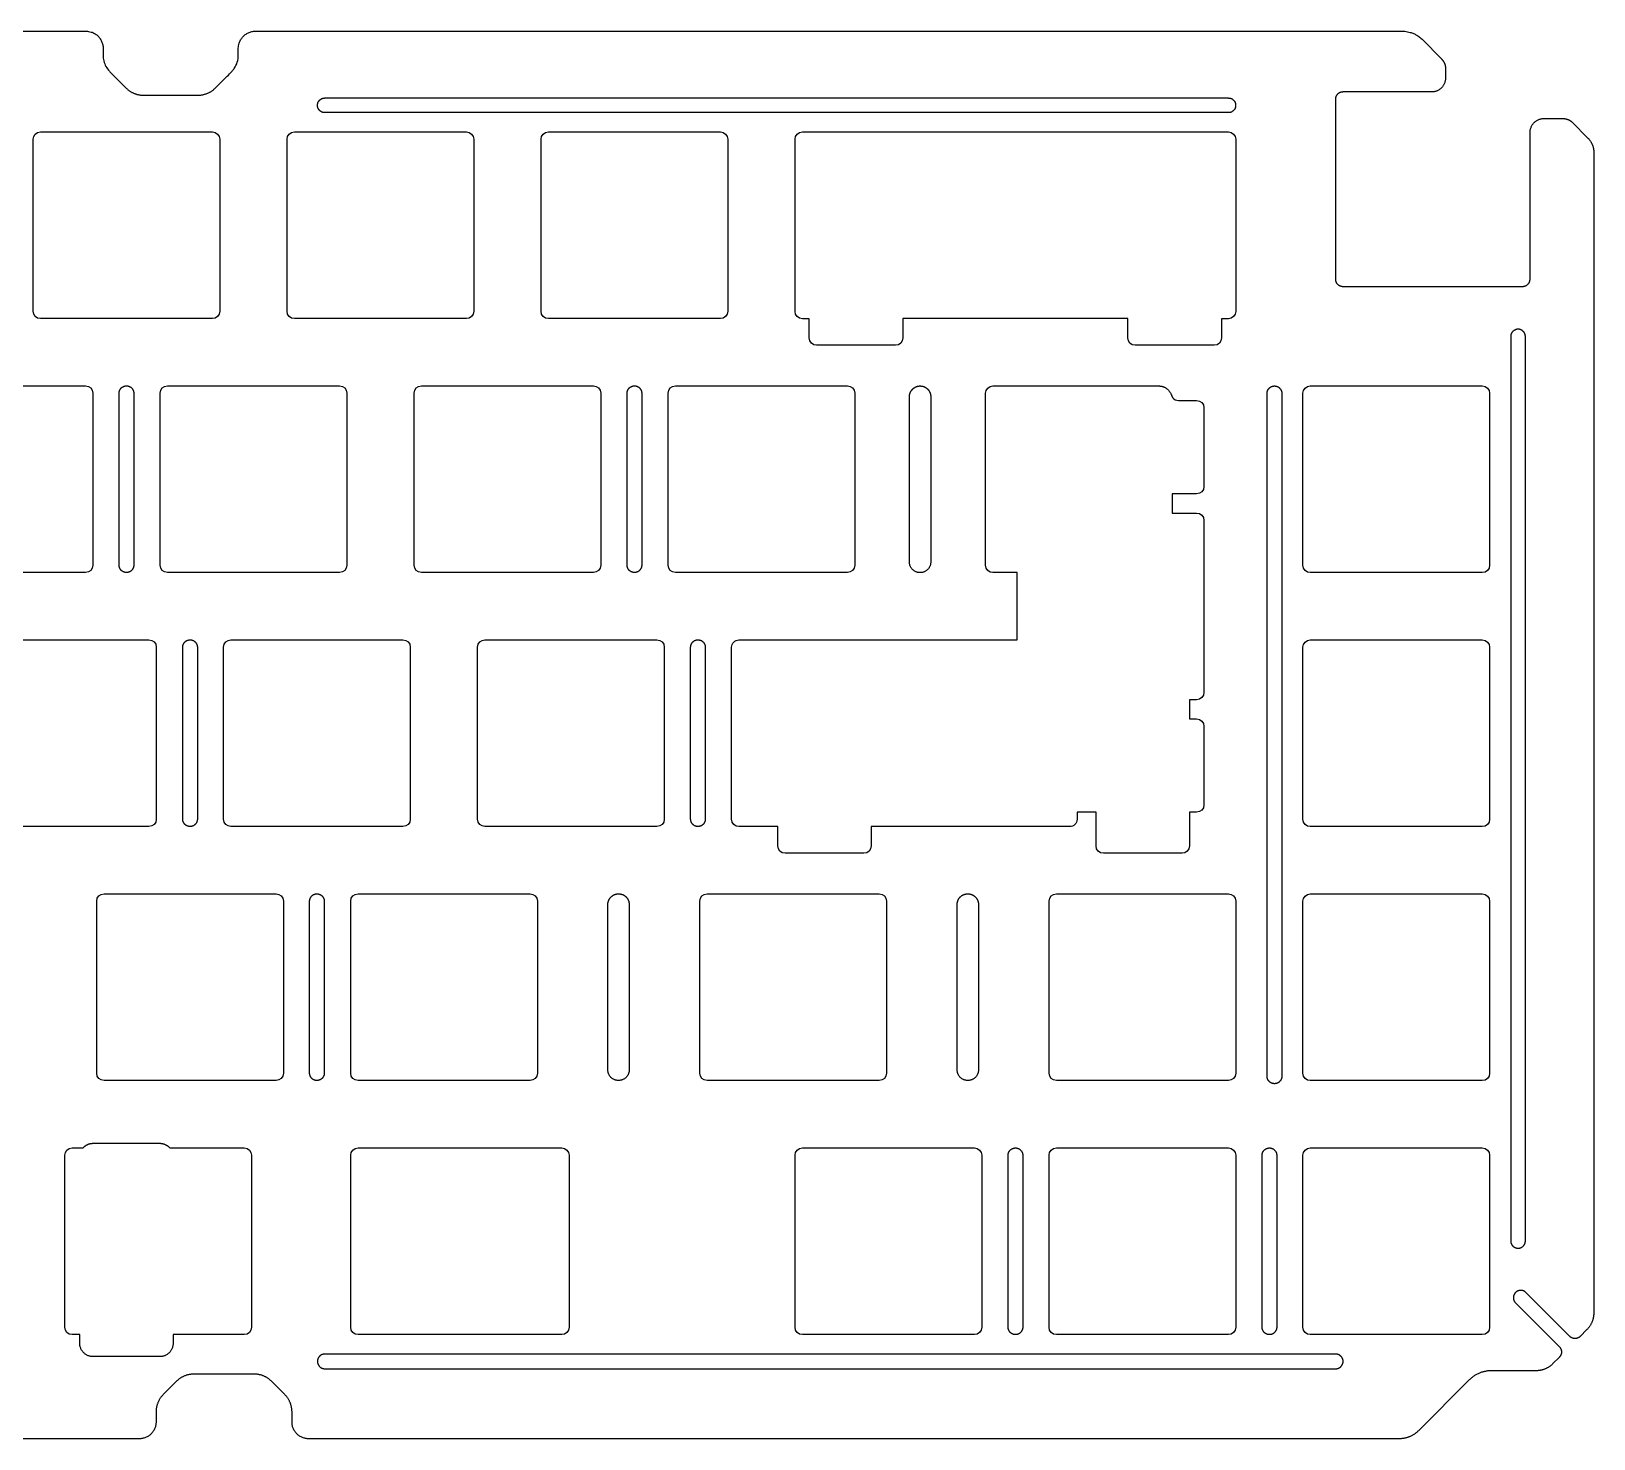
# Model space of a CAD drawing. Header units: millimetres. Extents: x -352 to -37, y -90 to 47.
# Drawn here: x -153.8 to -36.6, y -90.2 to 15.4 of the extents above; entities that cross this region are included whole.
import ezdxf

# ---------------------------------------------------------------- set-up
doc = ezdxf.new("R2010")
doc.units = ezdxf.units.MM
doc.header["$MEASUREMENT"] = 0
doc.layers.add('定位板', color=7, linetype='Continuous', true_color=0x7efae9)

msp = doc.modelspace()

# ---------------------------------------------------------------- linework, layer by layer
at = {"layer": '定位板'}
for p, q in [((-238.85, 15.41, -243.22), (-149.66, 15.41, -243.22)), ((-136.96, 15.41, -243.22), (-50.92, 15.41, -243.22)), ((-148.38, 14.13, -243.22), (-148.38, 13.62, -243.22)), ((-138.24, 13.62, -243.22), (-138.24, 14.13, -243.22)), ((-49.45, 14.8, -243.22), (-48, 13.34, -243.22)), ((-147.59, 12.08, -243.22), (-146.65, 11.14, -243.22)), ((-139.97, 11.14, -243.22), (-139.26, 11.85, -243.22)), ((-47.69, 12.6, -243.22), (-47.69, 11.9, -243.22)), ((-145.36, 10.61, -243.22), (-141.26, 10.61, -243.22)), ((-48.74, 10.85, -243.22), (-55.4, 10.85, -243.22)), ((-131.75, 10.4, -243.22), (-63.98, 10.4, -243.22)), ((-55.95, 10.3, -243.22), (-55.95, -3.18, -243.22)), ((-63.98, 9.3, -243.22), (-131.75, 9.3, -243.22)), ((-40.3, 8.86, -243.22), (-38.9, 8.86, -243.22)), ((-38.16, 8.55, -243.22), (-37.03, 7.42, -243.22)), ((-153.63, -5.6, -243.22), (-153.63, 7.3, -243.22)), ((-153.08, 7.85, -243.22), (-140.18, 7.85, -243.22)), ((-139.63, 7.3, -243.22), (-139.63, -5.6, -243.22)), ((-134.58, -5.6, -243.22), (-134.58, 7.3, -243.22)), ((-134.03, 7.85, -243.22), (-121.13, 7.85, -243.22)), ((-120.58, 7.3, -243.22), (-120.58, -5.6, -243.22)), ((-115.53, -5.6, -243.22), (-115.53, 7.3, -243.22)), ((-114.98, 7.85, -243.22), (-102.08, 7.85, -243.22)), ((-101.53, 7.3, -243.22), (-101.53, -5.6, -243.22)), ((-96.48, -5.61, -243.22), (-96.48, 7.3, -243.22)), ((-95.93, 7.85, -243.22), (-63.98, 7.85, -243.22)), ((-63.43, 7.3, -243.22), (-63.43, -5.61, -243.22)), ((-41.35, -3.18, -243.22), (-41.35, 7.81, -243.22)), ((-36.57, 6.33, -243.22), (-36.57, -80.73, -243.22)), ((-55.4, -3.73, -243.22), (-41.9, -3.73, -243.22)), ((-140.18, -6.15, -243.22), (-153.08, -6.15, -243.22)), ((-121.13, -6.15, -243.22), (-134.03, -6.15, -243.22)), ((-102.08, -6.15, -243.22), (-114.98, -6.15, -243.22)), ((-88.94, -8.15, -243.22), (-94.86, -8.15, -243.22)), ((-65.04, -8.15, -243.22), (-70.97, -8.15, -243.22)), ((-42.8, -7.49, -243.22), (-42.8, -75.32, -243.22)), ((-41.7, -75.32, -243.22), (-41.7, -7.49, -243.22)), ((-162.6, -11.19, -243.22), (-149.7, -11.19, -243.22)), ((-143.55, -11.19, -243.22), (-130.65, -11.19, -243.22)), ((-124.5, -11.19, -243.22), (-111.6, -11.19, -243.22)), ((-105.45, -11.19, -243.22), (-92.55, -11.19, -243.22)), ((-81.64, -11.2, -243.22), (-69.19, -11.2, -243.22)), ((-57.83, -11.2, -243.22), (-44.93, -11.2, -243.22)), ((-149.15, -11.74, -243.22), (-149.15, -24.64, -243.22)), ((-147.18, -24.64, -243.22), (-147.18, -11.74, -243.22)), ((-146.08, -11.74, -243.22), (-146.08, -24.64, -243.22)), ((-144.1, -24.64, -243.22), (-144.1, -11.74, -243.22)), ((-130.1, -11.74, -243.22), (-130.1, -24.64, -243.22)), ((-125.05, -24.64, -243.22), (-125.05, -11.74, -243.22)), ((-111.05, -11.74, -243.22), (-111.05, -24.64, -243.22)), ((-109.08, -24.64, -243.22), (-109.08, -11.74, -243.22)), ((-107.98, -11.74, -243.22), (-107.98, -24.64, -243.22)), ((-106, -24.64, -243.22), (-106, -11.74, -243.22)), ((-92, -11.74, -243.22), (-92, -24.64, -243.22)), ((-87.9, -24.4, -243.22), (-87.9, -12, -243.22)), ((-86.3, -12, -243.22), (-86.3, -24.4, -243.22)), ((-82.19, -24.65, -243.22), (-82.19, -11.75, -243.22)), ((-67.71, -12.29, -243.22), (-66.36, -12.29, -243.22)), ((-65.81, -12.84, -243.22), (-65.81, -18.74, -243.22)), ((-61.07, -62.98, -243.22), (-61.07, -11.75, -243.22)), ((-59.97, -11.75, -243.22), (-59.97, -62.98, -243.22)), ((-58.38, -24.65, -243.22), (-58.38, -11.75, -243.22)), ((-44.38, -11.75, -243.22), (-44.38, -24.65, -243.22)), ((-65.81, -21.28, -243.22), (-65.81, -34.18, -243.22)), ((-149.7, -25.19, -243.22), (-162.6, -25.19, -243.22)), ((-130.65, -25.19, -243.22), (-143.55, -25.19, -243.22)), ((-111.6, -25.19, -243.22), (-124.5, -25.19, -243.22)), ((-92.55, -25.19, -243.22), (-105.45, -25.19, -243.22)), ((-44.93, -25.2, -243.22), (-57.83, -25.2, -243.22)), ((-157.84, -30.24, -243.22), (-144.94, -30.24, -243.22)), ((-138.79, -30.24, -243.22), (-125.89, -30.24, -243.22)), ((-119.74, -30.24, -243.22), (-106.84, -30.24, -243.22)), ((-57.83, -30.25, -243.22), (-44.93, -30.25, -243.22)), ((-144.39, -30.79, -243.22), (-144.39, -43.69, -243.22)), ((-142.41, -43.69, -243.22), (-142.41, -30.79, -243.22)), ((-141.31, -30.79, -243.22), (-141.31, -43.69, -243.22)), ((-139.34, -43.69, -243.22), (-139.34, -30.79, -243.22)), ((-125.34, -30.79, -243.22), (-125.34, -43.69, -243.22)), ((-120.29, -43.69, -243.22), (-120.29, -30.79, -243.22)), ((-106.29, -30.79, -243.22), (-106.29, -43.69, -243.22)), ((-104.31, -43.69, -243.22), (-104.31, -30.79, -243.22)), ((-103.21, -30.79, -243.22), (-103.21, -43.69, -243.22)), ((-101.24, -43.7, -243.22), (-101.24, -30.8, -243.22)), ((-58.38, -43.7, -243.22), (-58.38, -30.8, -243.22)), ((-44.38, -30.8, -243.22), (-44.38, -43.7, -243.22)), ((-65.81, -36.72, -243.22), (-65.81, -42.62, -243.22)), ((-144.94, -44.24, -243.22), (-157.84, -44.24, -243.22)), ((-125.89, -44.24, -243.22), (-138.79, -44.24, -243.22)), ((-106.84, -44.24, -243.22), (-119.74, -44.24, -243.22)), ((-44.93, -44.25, -243.22), (-57.83, -44.25, -243.22)), ((-91.32, -46.25, -243.22), (-97.22, -46.25, -243.22)), ((-67.45, -46.25, -243.22), (-73.35, -46.25, -243.22)), ((-148.86, -62.74, -243.22), (-148.86, -49.84, -243.22)), ((-148.31, -49.29, -243.22), (-135.41, -49.29, -243.22)), ((-134.86, -49.84, -243.22), (-134.86, -62.74, -243.22)), ((-132.89, -62.74, -243.22), (-132.89, -49.84, -243.22)), ((-131.79, -49.84, -243.22), (-131.79, -62.74, -243.22)), ((-129.81, -62.74, -243.22), (-129.81, -49.84, -243.22)), ((-129.26, -49.29, -243.22), (-116.36, -49.29, -243.22)), ((-115.81, -49.84, -243.22), (-115.81, -62.74, -243.22)), ((-110.52, -62.49, -243.22), (-110.52, -50.09, -243.22)), ((-108.92, -50.09, -243.22), (-108.92, -62.49, -243.22)), ((-103.62, -62.74, -243.22), (-103.62, -49.84, -243.22)), ((-103.07, -49.29, -243.22), (-90.17, -49.29, -243.22)), ((-89.62, -49.84, -243.22), (-89.62, -62.74, -243.22)), ((-84.32, -62.49, -243.22), (-84.32, -50.09, -243.22)), ((-82.72, -50.09, -243.22), (-82.72, -62.49, -243.22)), ((-77.42, -62.74, -243.22), (-77.42, -49.84, -243.22)), ((-76.87, -49.29, -243.22), (-63.97, -49.29, -243.22)), ((-63.42, -49.84, -243.22), (-63.42, -62.74, -243.22)), ((-58.38, -62.75, -243.22), (-58.38, -49.85, -243.22)), ((-57.83, -49.3, -243.22), (-44.93, -49.3, -243.22)), ((-44.38, -49.85, -243.22), (-44.38, -62.75, -243.22)), ((-135.41, -63.29, -243.22), (-148.31, -63.29, -243.22)), ((-116.36, -63.29, -243.22), (-129.26, -63.29, -243.22)), ((-90.17, -63.29, -243.22), (-103.07, -63.29, -243.22)), ((-63.97, -63.29, -243.22), (-76.87, -63.29, -243.22)), ((-44.93, -63.3, -243.22), (-57.83, -63.3, -243.22)), ((-151.25, -81.8, -243.22), (-151.25, -68.9, -243.22)), ((-150.7, -68.35, -243.22), (-149.89, -68.35, -243.22)), ((-149.13, -68, -243.22), (-144.13, -68, -243.22)), ((-143.37, -68.35, -243.22), (-137.8, -68.35, -243.22)), ((-137.25, -68.9, -243.22), (-137.25, -81.8, -243.22)), ((-129.81, -81.8, -243.22), (-129.81, -68.9, -243.22)), ((-129.26, -68.35, -243.22), (-113.98, -68.35, -243.22)), ((-113.43, -68.9, -243.22), (-113.43, -81.8, -243.22)), ((-96.48, -81.8, -243.22), (-96.48, -68.9, -243.22)), ((-95.93, -68.35, -243.22), (-83.03, -68.35, -243.22)), ((-82.48, -68.9, -243.22), (-82.48, -81.8, -243.22)), ((-80.5, -81.8, -243.22), (-80.5, -68.9, -243.22)), ((-79.4, -68.9, -243.22), (-79.4, -81.8, -243.22)), ((-77.43, -81.8, -243.22), (-77.43, -68.9, -243.22)), ((-76.88, -68.35, -243.22), (-63.98, -68.35, -243.22)), ((-63.43, -68.9, -243.22), (-63.43, -81.8, -243.22)), ((-61.45, -81.8, -243.22), (-61.45, -68.9, -243.22)), ((-60.35, -68.9, -243.22), (-60.35, -81.8, -243.22)), ((-58.38, -81.8, -243.22), (-58.38, -68.9, -243.22)), ((-57.83, -68.35, -243.22), (-44.93, -68.35, -243.22)), ((-44.38, -68.9, -243.22), (-44.38, -81.8, -243.22)), ((-38.37, -82.48, -243.22), (-41.66, -79.19, -243.22)), ((-42.44, -79.97, -243.22), (-39.15, -83.26, -243.22)), ((-37.08, -81.97, -243.22), (-37.59, -82.48, -243.22)), ((-113.98, -82.35, -243.22), (-129.26, -82.35, -243.22)), ((-83.03, -82.35, -243.22), (-95.93, -82.35, -243.22)), ((-63.98, -82.35, -243.22), (-76.88, -82.35, -243.22)), ((-44.93, -82.35, -243.22), (-57.83, -82.35, -243.22)), ((-144.13, -84, -243.22), (-149.13, -84, -243.22)), ((-55.92, -83.81, -243.22), (-131.75, -83.81, -243.22)), ((-39.15, -84.04, -243.22), (-39.66, -84.55, -243.22)), ((-137.05, -85.31, -243.22), (-141.56, -85.31, -243.22)), ((-131.75, -84.91, -243.22), (-55.92, -84.91, -243.22)), ((-40.9, -85.06, -243.22), (-44.25, -85.06, -243.22)), ((-142.87, -85.85, -243.22), (-143.87, -86.85, -243.22)), ((-134.75, -86.85, -243.22), (-135.75, -85.85, -243.22)), ((-45.91, -85.75, -243.22), (-49.72, -89.56, -243.22)), ((-144.41, -88.16, -243.22), (-144.41, -88.91, -243.22)), ((-134.21, -88.91, -243.22), (-134.21, -88.16, -243.22)), ((-145.66, -90.16, -243.22), (-242.85, -90.16, -243.22)), ((-51.17, -90.16, -243.22), (-132.96, -90.16, -243.22))]:
    msp.add_line(p, q, dxfattribs=at)
for points in [[(-95.41, -7.6), (-95.41, -6.16), (-95.93, -6.16)], [(-71.52, -7.6), (-71.52, -6.15), (-88.39, -6.15), (-88.39, -7.6)], [(-63.98, -6.16), (-64.49, -6.16), (-64.49, -7.6)], [(-66.36, -19.29), (-68.19, -19.29), (-68.19, -20.73), (-66.36, -20.73)], [(-100.69, -30.25), (-79.81, -30.25), (-79.81, -25.2), (-81.64, -25.2)], [(-66.36, -34.73), (-66.9, -34.73), (-66.9, -36.17), (-66.36, -36.17)], [(-73.9, -45.7), (-73.9, -43.17), (-75.33, -43.17), (-75.33, -43.7)], [(-66.36, -43.17), (-66.9, -43.17), (-66.9, -45.7)], [(-97.77, -45.7), (-97.77, -44.25), (-100.69, -44.25)], [(-75.88, -44.25), (-90.77, -44.25), (-90.77, -45.7)], [(-150.13, -83), (-150.13, -82.35), (-150.7, -82.35)], [(-137.8, -82.35), (-143.13, -82.35), (-143.13, -83)]]:
    msp.add_lwpolyline(points, dxfattribs=at)
at = {"layer": '定位板', "extrusion": (0, 0, -1)}
for centre, start, end in [((153.08, 7.3, 243.22), 0, 90), ((140.18, 7.3, 243.22), 90, 180), ((134.03, 7.3, 243.22), 0, 90), ((121.13, 7.3, 243.22), 90, 180), ((114.98, 7.3, 243.22), 0, 90), ((102.08, 7.3, 243.22), 90, 180), ((95.93, 7.3, 243.22), 0, 90), ((63.98, 7.3, 243.22), 90, 180), ((153.08, -5.6, 243.22), 270, 0), ((140.18, -5.6, 243.22), 180, 270), ((134.03, -5.6, 243.22), 270, 0), ((121.13, -5.6, 243.22), 180, 270), ((114.98, -5.6, 243.22), 270, 0), ((102.08, -5.6, 243.22), 180, 270), ((88.94, -7.6, 243.22), 180, 270), ((70.97, -7.6, 243.22), 270, 0), ((65.04, -7.6, 243.22), 180, 270), ((149.7, -11.74, 243.22), 90, 180), ((143.55, -11.74, 243.22), 0, 90), ((130.65, -11.74, 243.22), 90, 180), ((124.5, -11.74, 243.22), 0, 90), ((111.6, -11.74, 243.22), 90, 180), ((105.45, -11.74, 243.22), 0, 90), ((92.55, -11.74, 243.22), 90, 180), ((81.64, -11.75, 243.22), 0, 90), ((57.83, -11.75, 243.22), 0, 90), ((44.93, -11.75, 243.22), 90, 180), ((66.36, -12.84, 243.22), 90, 180), ((66.36, -18.74, 243.22), 180, 270), ((66.36, -21.28, 243.22), 90, 180), ((149.7, -24.64, 243.22), 180, 270), ((143.55, -24.64, 243.22), 270, 0), ((130.65, -24.64, 243.22), 180, 270), ((124.5, -24.64, 243.22), 270, 0), ((111.6, -24.64, 243.22), 180, 270), ((105.45, -24.64, 243.22), 270, 0), ((92.55, -24.64, 243.22), 180, 270), ((81.64, -24.65, 243.22), 270, 0), ((57.83, -24.65, 243.22), 270, 0), ((44.93, -24.65, 243.22), 180, 270), ((144.94, -30.79, 243.22), 90, 180), ((138.79, -30.79, 243.22), 0, 90), ((125.89, -30.79, 243.22), 90, 180), ((119.74, -30.79, 243.22), 0, 90), ((106.84, -30.79, 243.22), 90, 180), ((100.69, -30.8, 243.22), 0, 90.0001), ((57.83, -30.8, 243.22), 0, 90), ((44.93, -30.8, 243.22), 90, 180), ((66.36, -34.18, 243.22), 180, 270), ((66.36, -36.72, 243.22), 90, 180), ((66.36, -42.62, 243.22), 180, 270), ((144.94, -43.69, 243.22), 180, 270), ((138.79, -43.69, 243.22), 270, 0), ((125.89, -43.69, 243.22), 180, 270), ((119.74, -43.69, 243.22), 270, 0), ((106.84, -43.69, 243.22), 180, 270), ((100.69, -43.7, 243.22), 270, 0), ((75.88, -43.7, 243.22), 180, 270.0026), ((57.83, -43.7, 243.22), 270, 0), ((44.93, -43.7, 243.22), 180, 270), ((97.22, -45.7, 243.22), 270, 0), ((91.32, -45.7, 243.22), 180, 270), ((73.35, -45.7, 243.22), 270, 360), ((67.45, -45.7, 243.22), 180, 270), ((148.31, -49.84, 243.22), 0, 90), ((135.41, -49.84, 243.22), 90, 180), ((129.26, -49.84, 243.22), 0, 90), ((116.36, -49.84, 243.22), 90, 180), ((103.07, -49.84, 243.22), 0, 90), ((90.17, -49.84, 243.22), 90, 180), ((76.87, -49.84, 243.22), 0, 90), ((63.97, -49.84, 243.22), 90, 180), ((57.83, -49.85, 243.22), 0, 90), ((44.93, -49.85, 243.22), 90, 180), ((148.31, -62.74, 243.22), 270, 0), ((135.41, -62.74, 243.22), 180, 270), ((129.26, -62.74, 243.22), 270, 0), ((116.36, -62.74, 243.22), 180, 270), ((103.07, -62.74, 243.22), 270, 0), ((90.17, -62.74, 243.22), 180, 270), ((76.87, -62.74, 243.22), 270, 0), ((63.97, -62.74, 243.22), 180, 270), ((57.83, -62.75, 243.22), 270, 0), ((44.93, -62.75, 243.22), 180, 270), ((150.7, -68.9, 243.22), 0, 90), ((137.8, -68.9, 243.22), 90, 180), ((129.26, -68.9, 243.22), 0, 90), ((113.98, -68.9, 243.22), 90, 180), ((95.93, -68.9, 243.22), 0, 90), ((83.03, -68.9, 243.22), 90, 180), ((76.88, -68.9, 243.22), 0, 90), ((63.98, -68.9, 243.22), 90, 180), ((57.83, -68.9, 243.22), 0, 90), ((44.93, -68.9, 243.22), 90, 180), ((150.7, -81.8, 243.22), 270, 0), ((137.8, -81.8, 243.22), 180, 270), ((129.26, -81.8, 243.22), 270, 0), ((113.98, -81.8, 243.22), 180, 270), ((95.93, -81.8, 243.22), 270, 0), ((83.03, -81.8, 243.22), 180, 270), ((76.88, -81.8, 243.22), 270, 0), ((63.98, -81.8, 243.22), 180, 270), ((57.83, -81.8, 243.22), 270, 0), ((44.93, -81.8, 243.22), 180, 270)]:
    msp.add_arc(centre, 0.55, start, end, dxfattribs=at)
at = {"layer": '定位板', "extrusion": (1.46124e-23, 5.16758e-14, -1)}
msp.add_arc((95.93, -5.61, 243.22), 0.55, 270, 0, dxfattribs=at)
at = {"layer": '定位板', "extrusion": (0, 5.16758e-14, -1)}
msp.add_arc((63.98, -5.61, 243.22), 0.55, 180, 270, dxfattribs=at)
at = {"layer": '定位板', "extrusion": (-5.16758e-14, -1.02072e-23, -1)}
msp.add_arc((94.86, -7.6, 243.22), 0.55, 270, 0, dxfattribs=at)
at = {"layer": '定位板'}
for start, end in [(197.3944, 215.0787), (215.0787, 270)]:
    msp.add_arc((-67.71, -11.74, -243.22), 0.55, start, end, dxfattribs=at)
for points, knots in [([(-149.66, 15.41, -243.22), (-149.53, 15.41, -243.22), (-149.31, 15.37, -243.22), (-149.06, 15.27, -243.22), (-148.91, 15.17, -243.22), (-148.77, 15.06, -243.22), (-148.62, 14.89, -243.22), (-148.48, 14.65, -243.22), (-148.4, 14.4, -243.22), (-148.38, 14.22, -243.22), (-148.38, 14.13, -243.22)], [-481.044876, -481.044876, -481.044876, -481.044876, -480.655438, -480.38476, -480.250642, -480.115269, -479.845711, -479.574691, -479.305272, -479.034725, -479.034725, -479.034725, -479.034725]), ([(-138.24, 14.13, -243.22), (-138.24, 14.26, -243.22), (-138.2, 14.48, -243.22), (-138.1, 14.72, -243.22), (-138, 14.87, -243.22), (-137.89, 15.01, -243.22), (-137.72, 15.17, -243.22), (-137.49, 15.3, -243.22), (-137.23, 15.39, -243.22), (-137.05, 15.41, -243.22), (-136.96, 15.41, -243.22)], [-465.247205, -465.247205, -465.247205, -465.247205, -464.856678, -464.586002, -464.451885, -464.316513, -464.047025, -463.776349, -463.507187, -463.237049, -463.237049, -463.237049, -463.237049]), ([(-50.92, 15.41, -243.22), (-50.79, 15.41, -243.22), (-50.6, 15.39, -243.22), (-50.32, 15.32, -243.22), (-50.08, 15.24, -243.22), (-49.87, 15.13, -243.22), (-49.66, 14.98, -243.22), (-49.53, 14.87, -243.22), (-49.45, 14.8, -243.22)], [-377.250248, -377.250248, -377.250248, -377.250248, -376.867825, -376.653367, -376.390847, -376.12813, -375.934919, -375.616901, -375.616901, -375.616901, -375.616901]), ([(-148.38, 13.62, -243.22), (-148.38, 13.47, -243.22), (-148.34, 13.17, -243.22), (-148.18, 12.76, -243.22), (-147.99, 12.48, -243.22), (-147.83, 12.32, -243.22), (-147.72, 12.21, -243.22), (-147.64, 12.13, -243.22), (-147.59, 12.08, -243.22)], [-478.530201, -478.530201, -478.530201, -478.530201, -478.082916, -477.637758, -477.191166, -477.078656, -476.965478, -476.739204, -476.739204, -476.739204, -476.739204]), ([(-139.26, 11.85, -243.22), (-139.13, 11.97, -243.22), (-138.98, 12.12, -243.22), (-138.82, 12.29, -243.22), (-138.75, 12.35, -243.22), (-138.66, 12.45, -243.22), (-138.49, 12.68, -243.22), (-138.29, 13.09, -243.22), (-138.24, 13.44, -243.22), (-138.24, 13.62, -243.22)], [-467.864216, -467.864216, -467.864216, -467.864216, -467.351561, -467.223369, -467.158141, -467.090766, -466.822435, -466.288103, -465.751729, -465.751729, -465.751729, -465.751729])]:
    msp.add_open_spline(points, degree=3, knots=knots, dxfattribs=at)
for points, weights in [([(-48, 13.34, -243.22), (-47.69, 13.04, -243.22), (-47.69, 12.6, -243.22)], [1, 0.923881232133, 1]), ([(-47.69, 11.9, -243.22), (-47.69, 10.85, -243.22), (-48.74, 10.85, -243.22)], [1, 0.707106767068, 1]), ([(-146.65, 11.14, -243.22), (-146.11, 10.61, -243.22), (-145.36, 10.61, -243.22)], [1, 0.924007551812, 1]), ([(-141.26, 10.61, -243.22), (-140.5, 10.61, -243.22), (-139.97, 11.14, -243.22)], [1, 0.924007565087, 1]), ([(-55.4, 10.85, -243.22), (-55.95, 10.85, -243.22), (-55.95, 10.3, -243.22)], [1, 0.707106781186, 1]), ([(-41.35, 7.81, -243.22), (-41.35, 8.86, -243.22), (-40.3, 8.86, -243.22)], [1, 0.707106781186, 1]), ([(-38.9, 8.86, -243.22), (-38.46, 8.86, -243.22), (-38.16, 8.55, -243.22)], [1, 0.923879904373, 1]), ([(-37.03, 7.42, -243.22), (-36.57, 6.97, -243.22), (-36.57, 6.33, -243.22)], [1, 0.923879160649, 1]), ([(-55.95, -3.18, -243.22), (-55.95, -3.73, -243.22), (-55.4, -3.73, -243.22)], [1, 0.707106781187, 1]), ([(-41.9, -3.73, -243.22), (-41.35, -3.73, -243.22), (-41.35, -3.18, -243.22)], [1, 0.707106781187, 1]), ([(-69.19, -11.2, -243.22), (-68.46, -11.2, -243.22), (-68.24, -11.91, -243.22)], [1, 0.766694003658, 0.905070821617]), ([(-149.89, -68.35, -243.22), (-149.59, -68, -243.22), (-149.13, -68, -243.22)], [1, 0.908358085834, 1]), ([(-144.13, -68, -243.22), (-143.67, -68, -243.22), (-143.37, -68.35, -243.22)], [1, 0.908366034858, 1]), ([(-36.57, -80.73, -243.22), (-36.57, -81.46, -243.22), (-37.08, -81.97, -243.22)], [1, 0.923879562469, 1]), ([(-149.13, -84, -243.22), (-150.13, -84, -243.22), (-150.13, -83, -243.22)], [1, 0.70710761271, 1]), ([(-143.13, -83, -243.22), (-143.13, -84, -243.22), (-144.13, -84, -243.22)], [1, 0.707116358298, 1]), ([(-37.59, -82.48, -243.22), (-37.98, -82.87, -243.22), (-38.37, -82.48, -243.22)], [1, 0.707107007069, 1]), ([(-39.15, -83.26, -243.22), (-38.76, -83.65, -243.22), (-39.15, -84.04, -243.22)], [1, 0.707106961506, 1]), ([(-141.56, -85.31, -243.22), (-142.33, -85.31, -243.22), (-142.87, -85.85, -243.22)], [1, 0.923879532511, 1]), ([(-135.75, -85.85, -243.22), (-136.29, -85.31, -243.22), (-137.05, -85.31, -243.22)], [1, 0.923879532512, 1]), ([(-44.25, -85.06, -243.22), (-45.22, -85.06, -243.22), (-45.91, -85.75, -243.22)], [1, 0.92387950951, 1]), ([(-39.66, -84.55, -243.22), (-40.17, -85.06, -243.22), (-40.9, -85.06, -243.22)], [1, 0.923878833703, 1]), ([(-143.87, -86.85, -243.22), (-144.41, -87.39, -243.22), (-144.41, -88.16, -243.22)], [1, 0.923879532519, 1]), ([(-134.21, -88.16, -243.22), (-134.21, -87.39, -243.22), (-134.75, -86.85, -243.22)], [1, 0.923879532521, 1]), ([(-144.41, -88.91, -243.22), (-144.41, -90.16, -243.22), (-145.66, -90.16, -243.22)], [1, 0.707207195816, 1]), ([(-132.96, -90.16, -243.22), (-134.21, -90.16, -243.22), (-134.21, -88.91, -243.22)], [1, 0.707115829624, 1]), ([(-49.72, -89.56, -243.22), (-50.32, -90.16, -243.22), (-51.17, -90.16, -243.22)], [1, 0.923879532515, 1])]:
    msp.add_rational_spline(points, weights, degree=2, dxfattribs=at)
for points, weights, knots in [([(-131.75, 9.3, -243.22), (-131.98, 9.3, -243.22), (-132.14, 9.46, -243.22), (-132.3, 9.62, -243.22), (-132.3, 9.85, -243.22), (-132.3, 10.08, -243.22), (-132.14, 10.24, -243.22), (-131.98, 10.4, -243.22), (-131.75, 10.4, -243.22)], [1, 0.923879294436, 1, 0.923879294436, 1, 0.923879294436, 1, 0.923879294436, 1], [67.774522, 67.774522, 67.774522, 68.206491, 68.206491, 68.63846, 68.63846, 69.070429, 69.070429, 69.502398, 69.502398, 69.502398]), ([(-63.98, 10.4, -243.22), (-63.43, 10.4, -243.22), (-63.43, 9.85, -243.22), (-63.43, 9.3, -243.22), (-63.98, 9.3, -243.22)], [1, 0.707109653263, 1, 0.707109653263, 1], [137.276933, 137.276933, 137.276933, 138.140866, 138.140866, 139.004798, 139.004798, 139.004798]), ([(-41.7, -7.49, -243.22), (-41.7, -6.94, -243.22), (-42.25, -6.94, -243.22), (-42.8, -6.94, -243.22), (-42.8, -7.49, -243.22)], [1, 0.707109742149, 1, 0.707109742149, 1], [137.384985, 137.384985, 137.384985, 138.248917, 138.248917, 139.112849, 139.112849, 139.112849]), ([(-147.18, -11.74, -243.22), (-147.18, -11.19, -243.22), (-146.63, -11.19, -243.22), (-146.08, -11.19, -243.22), (-146.08, -11.74, -243.22)], [1, 0.707106778967, 1, 0.707106778967, 1], [27.527876, 27.527876, 27.527876, 28.391814, 28.391814, 29.255752, 29.255752, 29.255752]), ([(-109.08, -11.74, -243.22), (-109.08, -11.19, -243.22), (-108.53, -11.19, -243.22), (-107.98, -11.19, -243.22), (-107.98, -11.74, -243.22)], [1, 0.707106778967, 1, 0.707106778967, 1], [42.155752, 42.155752, 42.155752, 43.01969, 43.01969, 43.883628, 43.883628, 43.883628]), ([(-87.9, -12, -243.22), (-87.9, -11.67, -243.22), (-87.66, -11.44, -243.22), (-87.43, -11.2, -243.22), (-87.1, -11.2, -243.22), (-86.76, -11.2, -243.22), (-86.53, -11.44, -243.22), (-86.3, -11.67, -243.22), (-86.3, -12, -243.22)], [1, 0.923879344469, 1, 0.923879344469, 1, 0.923879344469, 1, 0.923879344469, 1], [12.399998, 12.399998, 12.399998, 13.028318, 13.028318, 13.656637, 13.656637, 14.284956, 14.284956, 14.913276, 14.913276, 14.913276]), ([(-61.07, -11.75, -243.22), (-61.07, -11.2, -243.22), (-60.52, -11.2, -243.22), (-59.97, -11.2, -243.22), (-59.97, -11.75, -243.22)], [1, 0.707106779522, 1, 0.707106779522, 1], [157.140542, 157.140542, 157.140542, 158.00448, 158.00448, 158.868418, 158.868418, 158.868418]), ([(-86.3, -24.4, -243.22), (-86.3, -25.2, -243.22), (-87.1, -25.2, -243.22), (-87.9, -25.2, -243.22), (-87.9, -24.4, -243.22)], [1, 0.707106779193, 1, 0.707106779193, 1], [27.313274, 27.313274, 27.313274, 28.569911, 28.569911, 29.826548, 29.826548, 29.826548]), ([(-146.08, -24.64, -243.22), (-146.08, -25.19, -243.22), (-146.63, -25.19, -243.22), (-147.18, -25.19, -243.22), (-147.18, -24.64, -243.22)], [1, 0.707106778967, 1, 0.707106778967, 1], [12.9, 12.9, 12.9, 13.763938, 13.763938, 14.627876, 14.627876, 14.627876]), ([(-107.98, -24.64, -243.22), (-107.98, -25.19, -243.22), (-108.53, -25.19, -243.22), (-109.08, -25.19, -243.22), (-109.08, -24.64, -243.22)], [1, 0.707106778967, 1, 0.707106778967, 1], [27.527876, 27.527876, 27.527876, 28.391814, 28.391814, 29.255752, 29.255752, 29.255752]), ([(-142.41, -30.79, -243.22), (-142.41, -30.24, -243.22), (-141.86, -30.24, -243.22), (-141.31, -30.24, -243.22), (-141.31, -30.79, -243.22)], [1, 0.707106778967, 1, 0.707106778967, 1], [42.155752, 42.155752, 42.155752, 43.01969, 43.01969, 43.883628, 43.883628, 43.883628]), ([(-104.31, -30.79, -243.22), (-104.31, -30.24, -243.22), (-103.76, -30.24, -243.22), (-103.21, -30.24, -243.22), (-103.21, -30.79, -243.22)], [1, 0.707106778967, 1, 0.707106778967, 1], [27.527876, 27.527876, 27.527876, 28.391814, 28.391814, 29.255752, 29.255752, 29.255752]), ([(-141.31, -43.69, -243.22), (-141.31, -44.24, -243.22), (-141.86, -44.24, -243.22), (-142.41, -44.24, -243.22), (-142.41, -43.69, -243.22)], [1, 0.707106778967, 1, 0.707106778967, 1], [27.527876, 27.527876, 27.527876, 28.391814, 28.391814, 29.255752, 29.255752, 29.255752]), ([(-103.21, -43.69, -243.22), (-103.21, -44.24, -243.22), (-103.76, -44.24, -243.22), (-104.31, -44.24, -243.22), (-104.31, -43.69, -243.22)], [1, 0.707106778967, 1, 0.707106778967, 1], [12.9, 12.9, 12.9, 13.763938, 13.763938, 14.627876, 14.627876, 14.627876]), ([(-132.89, -49.84, -243.22), (-132.89, -49.29, -243.22), (-132.34, -49.29, -243.22), (-131.79, -49.29, -243.22), (-131.79, -49.84, -243.22)], [1, 0.707106778967, 1, 0.707106778967, 1], [27.527876, 27.527876, 27.527876, 28.391814, 28.391814, 29.255752, 29.255752, 29.255752]), ([(-110.52, -50.09, -243.22), (-110.52, -49.76, -243.22), (-110.28, -49.52, -243.22), (-110.05, -49.29, -243.22), (-109.72, -49.29, -243.22), (-109.38, -49.29, -243.22), (-109.15, -49.52, -243.22), (-108.92, -49.76, -243.22), (-108.92, -50.09, -243.22)], [1, 0.923879344469, 1, 0.923879344469, 1, 0.923879344469, 1, 0.923879344469, 1], [27.313271, 27.313271, 27.313271, 27.94159, 27.94159, 28.56991, 28.56991, 29.198229, 29.198229, 29.826548, 29.826548, 29.826548]), ([(-84.32, -50.09, -243.22), (-84.32, -49.76, -243.22), (-84.09, -49.52, -243.22), (-83.85, -49.29, -243.22), (-83.52, -49.29, -243.22), (-83.19, -49.29, -243.22), (-82.96, -49.52, -243.22), (-82.72, -49.76, -243.22), (-82.72, -50.09, -243.22)], [1, 0.923879344469, 1, 0.923879344469, 1, 0.923879344469, 1, 0.923879344469, 1], [42.226547, 42.226547, 42.226547, 42.854866, 42.854866, 43.483185, 43.483185, 44.111505, 44.111505, 44.739824, 44.739824, 44.739824]), ([(-131.79, -62.74, -243.22), (-131.79, -63.29, -243.22), (-132.34, -63.29, -243.22), (-132.89, -63.29, -243.22), (-132.89, -62.74, -243.22)], [1, 0.707106778967, 1, 0.707106778967, 1], [12.9, 12.9, 12.9, 13.763938, 13.763938, 14.627876, 14.627876, 14.627876]), ([(-108.92, -62.49, -243.22), (-108.92, -63.29, -243.22), (-109.72, -63.29, -243.22), (-110.52, -63.29, -243.22), (-110.52, -62.49, -243.22)], [1, 0.707106779194, 1, 0.707106779194, 1], [12.399998, 12.399998, 12.399998, 13.656635, 13.656635, 14.913273, 14.913273, 14.913273]), ([(-82.72, -62.49, -243.22), (-82.72, -63.29, -243.22), (-83.52, -63.29, -243.22), (-84.32, -63.29, -243.22), (-84.32, -62.49, -243.22)], [1, 0.707106779193, 1, 0.707106779193, 1], [27.313274, 27.313274, 27.313274, 28.569911, 28.569911, 29.826548, 29.826548, 29.826548]), ([(-59.97, -62.98, -243.22), (-59.97, -63.53, -243.22), (-60.52, -63.53, -243.22), (-61.07, -63.53, -243.22), (-61.07, -62.98, -243.22)], [1, 0.707106778967, 1, 0.707106778967, 1], [104.184402, 104.184402, 104.184402, 105.04834, 105.04834, 105.912278, 105.912278, 105.912278]), ([(-80.5, -68.9, -243.22), (-80.5, -68.35, -243.22), (-79.95, -68.35, -243.22), (-79.4, -68.35, -243.22), (-79.4, -68.9, -243.22)], [1, 0.707106778967, 1, 0.707106778967, 1], [12.9, 12.9, 12.9, 13.763938, 13.763938, 14.627876, 14.627876, 14.627876]), ([(-61.45, -68.9, -243.22), (-61.45, -68.35, -243.22), (-60.9, -68.35, -243.22), (-60.35, -68.35, -243.22), (-60.35, -68.9, -243.22)], [1, 0.707106778967, 1, 0.707106778967, 1], [42.155752, 42.155752, 42.155752, 43.01969, 43.01969, 43.883628, 43.883628, 43.883628]), ([(-42.8, -75.32, -243.22), (-42.8, -75.55, -243.22), (-42.64, -75.71, -243.22), (-42.47, -75.87, -243.22), (-42.25, -75.87, -243.22), (-42.02, -75.87, -243.22), (-41.86, -75.71, -243.22), (-41.7, -75.55, -243.22), (-41.7, -75.32, -243.22)], [1, 0.923879294436, 1, 0.923879294436, 1, 0.923879294436, 1, 0.923879294436, 1], [67.828548, 67.828548, 67.828548, 68.260517, 68.260517, 68.692486, 68.692486, 69.124455, 69.124455, 69.556424, 69.556424, 69.556424]), ([(-41.66, -79.19, -243.22), (-41.82, -79.03, -243.22), (-42.05, -79.03, -243.22), (-42.28, -79.03, -243.22), (-42.44, -79.19, -243.22), (-42.6, -79.35, -243.22), (-42.6, -79.58, -243.22), (-42.6, -79.81, -243.22), (-42.44, -79.97, -243.22)], [1, 0.923879301732, 1, 0.923879301732, 1, 0.923879301732, 1, 0.923879301732, 1], [-221.799914, -221.799914, -221.799914, -221.367944, -221.367944, -220.935974, -220.935974, -220.504005, -220.504005, -220.072035, -220.072035, -220.072035]), ([(-79.4, -81.8, -243.22), (-79.4, -82.35, -243.22), (-79.95, -82.35, -243.22), (-80.5, -82.35, -243.22), (-80.5, -81.8, -243.22)], [1, 0.707106778967, 1, 0.707106778967, 1], [27.527876, 27.527876, 27.527876, 28.391814, 28.391814, 29.255752, 29.255752, 29.255752]), ([(-60.35, -81.8, -243.22), (-60.35, -82.35, -243.22), (-60.9, -82.35, -243.22), (-61.45, -82.35, -243.22), (-61.45, -81.8, -243.22)], [1, 0.707106778967, 1, 0.707106778967, 1], [27.527876, 27.527876, 27.527876, 28.391814, 28.391814, 29.255752, 29.255752, 29.255752]), ([(-131.75, -83.81, -243.22), (-131.98, -83.81, -243.22), (-132.14, -83.97, -243.22), (-132.3, -84.13, -243.22), (-132.3, -84.36, -243.22), (-132.3, -84.58, -243.22), (-132.14, -84.75, -243.22), (-131.98, -84.91, -243.22), (-131.75, -84.91, -243.22)], [1, 0.923879294436, 1, 0.923879294436, 1, 0.923879294436, 1, 0.923879294436, 1], [155.112849, 155.112849, 155.112849, 155.544818, 155.544818, 155.976788, 155.976788, 156.408757, 156.408757, 156.840726, 156.840726, 156.840726]), ([(-55.92, -84.91, -243.22), (-55.7, -84.91, -243.22), (-55.54, -84.75, -243.22), (-55.37, -84.58, -243.22), (-55.37, -84.36, -243.22), (-55.37, -84.13, -243.22), (-55.54, -83.97, -243.22), (-55.7, -83.81, -243.22), (-55.92, -83.81, -243.22)], [1, 0.923879294436, 1, 0.923879294436, 1, 0.923879294436, 1, 0.923879294436, 1], [77.556426, 77.556426, 77.556426, 77.988395, 77.988395, 78.420364, 78.420364, 78.852333, 78.852333, 79.284303, 79.284303, 79.284303])]:
    msp.add_rational_spline(points, weights, degree=2, knots=knots, dxfattribs=at)

doc.saveas('drawing.dxf')
